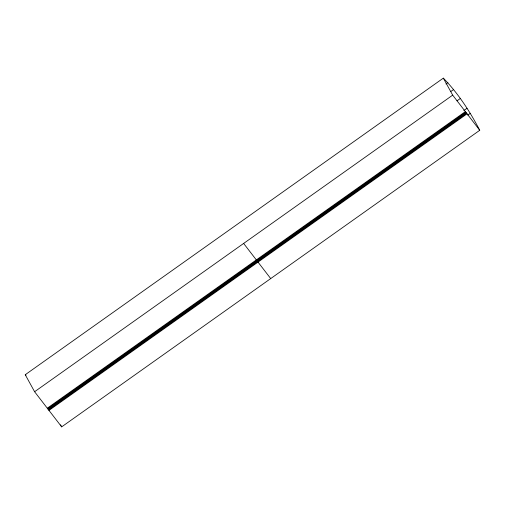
<?xml version="1.0" encoding="UTF-8"?>
<svg xmlns="http://www.w3.org/2000/svg" width="505" height="505" viewBox="0 0 505 505"><rect width="100%" height="100%" fill="white"/><g stroke="black" fill="none" stroke-linecap="round" stroke-linejoin="round"><path stroke-width="0.76" d="M25.25 374.716L443.327 78.136C458.092 93.217 469.966 111.536 479.75 130.284L61.673 426.864L34.599 391.728L25.25 374.716L26.039 375.076M445.972 83.975L447.903 82.605M450.94 91.437L453.515 89.612M34.599 391.728L452.682 95.142L443.327 78.136M456.987 100.848L460.2 98.57M463.836 110.544L467.049 108.259M47.293 408.198L465.37 111.618M47.716 408.747L465.793 112.167M48.139 409.296L466.216 112.716M48.562 409.845L466.639 113.265M48.985 410.395L467.062 113.814M467.826 115.096L470.401 113.271M452.682 95.142L479.75 130.284M243.637 243.435L270.712 278.571M60.55 424.825L61.673 426.864"/></g></svg>
